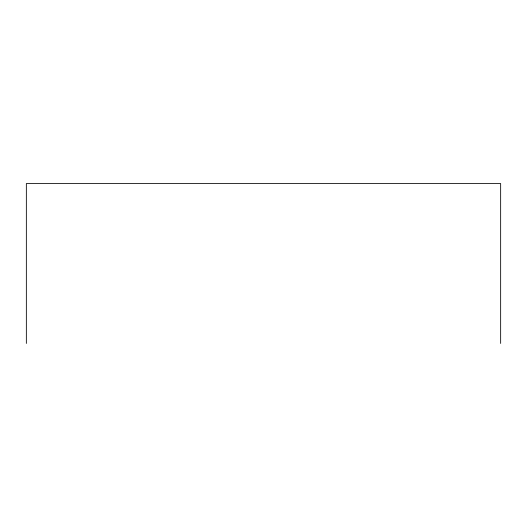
<?xml version="1.0" encoding="UTF-8"?>
<svg xmlns="http://www.w3.org/2000/svg" width="527" height="527" viewBox="0 0 527 527"><rect width="100%" height="100%" fill="white"/><g stroke="black" fill="none" stroke-linecap="round" stroke-linejoin="round"><path stroke-width="0.79" d="M500.65 343.446L500.65 183.554L26.35 183.554L26.35 343.446"/></g></svg>
